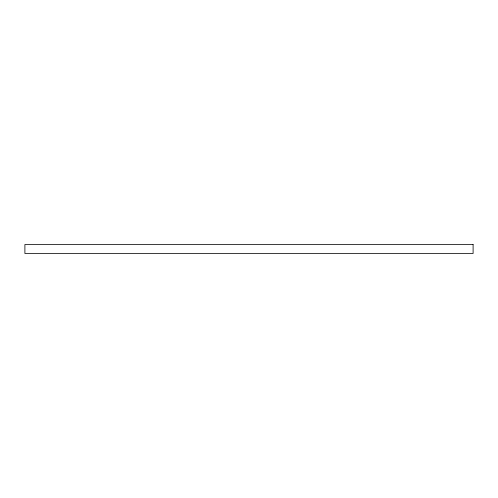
<?xml version="1.0" encoding="UTF-8"?>
<svg xmlns="http://www.w3.org/2000/svg" width="498" height="498" viewBox="0 0 498 498"><rect width="100%" height="100%" fill="white"/><g stroke="black" fill="none" stroke-linecap="round" stroke-linejoin="round"><path stroke-width="0.75" d="M473.1 244.518L24.9 244.518L24.9 253.482L473.1 253.482L473.1 244.518"/></g></svg>
